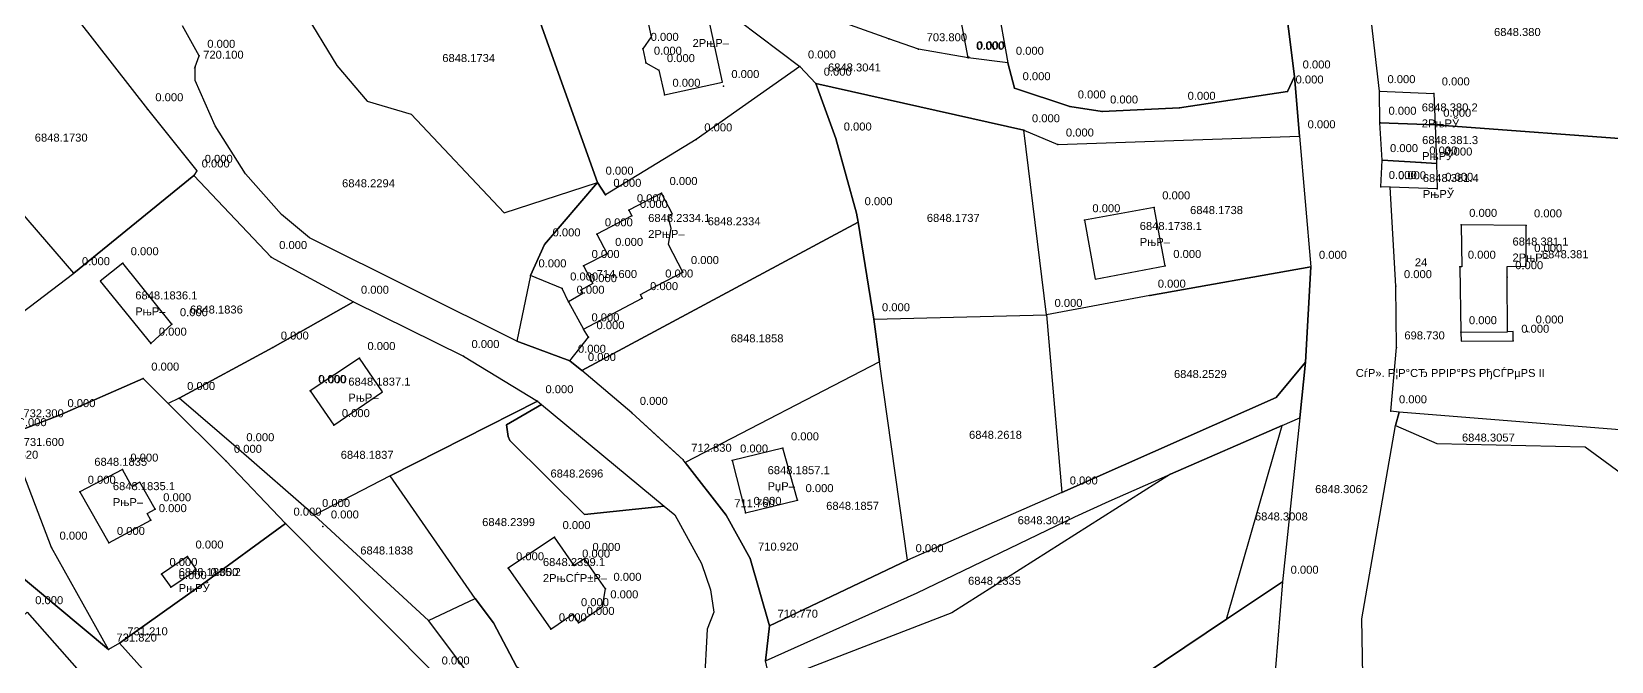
# Model space of a CAD drawing. Header units: metres. Extents: x 8504925 to 8509157, y 4588840 to 4591954.
# Drawn here: x 8505916.5 to 8506113.9, y 4590713.5 to 4590792.2 of the extents above; entities that cross this region are included whole.
import ezdxf

# ---------------------------------------------------------------- set-up
doc = ezdxf.new("R2010")
doc.units = ezdxf.units.M
for name, color, linetype in [('cad13', 30, 'Continuous'), ('cad140', 7, 'Continuous'), ('cad141', 7, 'Continuous'), ('cad144', 7, 'Continuous'), ('cad146', 7, 'Continuous'), ('cad22', 7, 'Continuous'), ('cad_cont_1', 30, 'Continuous'), ('cad_cont_2', 7, 'Continuous'), ('points', 1, 'Continuous'), ('texts', 7, 'Continuous')]:
    doc.layers.add(name, color=color, linetype=linetype)
doc.styles.get("Standard").update_dxf_attribs({"font": 'arial.ttf'})

msp = doc.modelspace()

# ---------------------------------------------------------------- linework, layer by layer
at = {"layer": 'cad13'}
for points in [[(8505995.57, 4590784.32), (8506002.81, 4590785.89), (8506000.77, 4590795.31), (8505993.45, 4590793.68), (8505993.92, 4590791.57), (8505992.85, 4590790.06), (8505993.25, 4590788.33), (8505994.88, 4590787.4), (8505995.57, 4590784.32)], [(8506084.91, 4590784.77), (8506091.69, 4590784.49), (8506091.88, 4590780.57)], [(8506091.88, 4590780.57), (8506092.02, 4590775.72)], [(8506092.02, 4590775.72), (8506090.14, 4590775.85), (8506085.23, 4590776.15)], [(8506092.02, 4590775.72), (8506092.13, 4590772.56), (8506086.24, 4590772.75)], [(8505985.45, 4590754.99), (8505992.78, 4590758.89), (8505992.56, 4590759.35), (8505994.67, 4590760.47), (8505997.88, 4590762.15), (8505996.06, 4590765.59), (8505996.4, 4590767.63), (8505996.04, 4590769.1), (8505996.57, 4590769.38), (8505995.21, 4590772.03), (8505991.13, 4590769.88), (8505991.5, 4590769.17), (8505987.12, 4590766.87), (8505988.41, 4590764.42), (8505985.47, 4590762.91), (8505986.62, 4590760.7), (8505985.14, 4590759.89), (8505985.38, 4590759.45), (8505983.59, 4590758.44), (8505985.45, 4590754.99)], [(8506049.4, 4590761.27), (8506058.15, 4590762.91), (8506056.77, 4590770.24), (8506048.04, 4590768.63), (8506049.4, 4590761.27)], [(8506095.09, 4590754.63), (8506095.1, 4590753.49), (8506101.63, 4590753.56), (8506101.61, 4590754.7), (8506100.91, 4590754.69), (8506100.87, 4590761.51), (8506100.85, 4590762.86), (8506103.25, 4590762.88), (8506103.25, 4590763.65), (8506103.22, 4590767.99), (8506095.12, 4590768.05), (8506095.2, 4590762.82), (8506094.95, 4590762.82), (8506095.09, 4590754.63)], [(8505931.39, 4590753.2), (8505934.03, 4590755.63), (8505927.88, 4590763.25), (8505925.08, 4590761), (8505931.39, 4590753.2)], [(8505954.26, 4590743.01), (8505960.34, 4590747.17), (8505957.46, 4590751.4), (8505951.3, 4590747.28), (8505954.26, 4590743.01)], [(8506005.7, 4590732.04), (8506012.2, 4590733.63), (8506010.38, 4590740.11), (8506004.02, 4590738.59), (8506005.7, 4590732.04)], [(8505926.16, 4590728.28), (8505931.39, 4590731.13), (8505930.95, 4590731.95), (8505931.94, 4590732.49), (8505930.02, 4590735.88), (8505929.01, 4590735.35), (8505927.84, 4590737.45), (8505922.51, 4590734.68), (8505926.16, 4590728.28)], [(8505984.28, 4590725.45), (8505981.84, 4590729.01), (8505976.03, 4590725.11), (8505981.37, 4590717.48), (8505984.14, 4590719.37), (8505984.84, 4590718.28), (8505987.81, 4590720.35), (8505988.2, 4590722.54), (8505985.57, 4590726.28), (8505984.28, 4590725.45)], [(8505933.88, 4590722.75), (8505937.1, 4590724.9), (8505935.98, 4590726.58), (8505932.72, 4590724.39), (8505933.88, 4590722.75)]]:
    msp.add_lwpolyline(points, dxfattribs=at)
at = {"layer": 'cad140'}
for points in [[(8505989.05, 4590821.62), (8505995.29, 4590809.43), (8506002.33, 4590795.54), (8506012.5, 4590787.86)], [(8506084.91, 4590784.77), (8506083.93, 4590793.39), (8506083.24, 4590796.81), (8506080.82, 4590807.4)], [(8506012.5, 4590787.86), (8506005.309, 4590782.798), (8505999.55, 4590778.74), (8505988.19, 4590771.81)], [(8505978.83, 4590761.74), (8505980.59, 4590765.61), (8505987.22, 4590773.33)], [(8505987.22, 4590773.33), (8505988.19, 4590771.81)], [(8506087.37, 4590744.65), (8506086.35, 4590744.74), (8506087.02, 4590752.73), (8506086.97, 4590760.39), (8506086.24, 4590772.75)], [(8505983.59, 4590758.44), (8505982.79, 4590760.1), (8505978.83, 4590761.74)], [(8505983.76, 4590751.06), (8505986.08, 4590754.01), (8505985.45, 4590754.99)], [(8505985.24, 4590749.85), (8505983.76, 4590751.06)], [(8505991.49, 4590744.54), (8505985.24, 4590749.85)], [(8505997.92, 4590738.68), (8505991.49, 4590744.54)], [(8506117.54, 4590742.22), (8506087.37, 4590744.65)], [(8505998.175, 4590738.327), (8505997.92, 4590738.68)], [(8506008.7, 4590717.93), (8506006.26, 4590726.32), (8506003.29, 4590731.74), (8505998.175, 4590738.327)], [(8506045.21, 4590734.59), (8506025.95, 4590726.12)], [(8506025.95, 4590726.12), (8506008.7, 4590717.93)], [(8506072.81, 4590723.43), (8506065.806, 4590718.74)], [(8506072.81, 4590723.43), (8506071.35, 4590705.49), (8506071.64, 4590703.38)], [(8506065.806, 4590718.74), (8506047.64, 4590706.55)]]:
    msp.add_lwpolyline(points, dxfattribs=at)
at = {"layer": 'cad141'}
msp.add_lwpolyline([(8506091.88, 4590780.57), (8506118.81, 4590778.54)], dxfattribs=at)
at = {"layer": 'cad144'}
for points in [[(8506069.26, 4590812.74), (8506072.79, 4590798.57), (8506074.31, 4590786.61)], [(8506033.51, 4590788.94), (8506027.33, 4590790.01), (8506023.61, 4590791.3), (8506013.44, 4590794.95), (8506009.89, 4590796.55), (8506006.56, 4590800.97), (8506003.99, 4590804.36), (8506002.04, 4590807.73), (8505999.92, 4590811.52)], [(8505975.151, 4590807.08), (8505987.22, 4590773.33)], [(8506033.51, 4590788.94), (8506031.1, 4590801.74), (8506033.28, 4590802.6)], [(8506035.73, 4590803.71), (8506038.48, 4590788.32)], [(8505917.766, 4590798.489), (8505922.43, 4590793.5), (8505930.96, 4590782.51), (8505937.13, 4590774.81), (8505936.75, 4590774.23)], [(8505937.45, 4590789.19), (8505935.352, 4590792.92)], [(8505936.94, 4590787.83), (8505937.45, 4590789.19)], [(8506038.48, 4590788.32), (8506033.51, 4590788.94)], [(8506039.32, 4590785.14), (8506038.48, 4590788.32)], [(8505936.86, 4590787.64), (8505936.94, 4590787.83)], [(8506012.5, 4590787.86), (8506014.47, 4590785.71)], [(8506074.31, 4590786.61), (8506073.43, 4590784.73)], [(8506014.47, 4590785.71), (8506016.97, 4590778.85), (8506019.58, 4590769.51)], [(8506073.43, 4590784.73), (8506059.94, 4590782.69), (8506050.25, 4590782.23), (8506046.21, 4590782.86), (8506039.32, 4590785.14)], [(8505921.79, 4590762.01), (8505904.6, 4590781.9)], [(8506043.31, 4590756.79), (8506040.49, 4590779.88)], [(8506040.49, 4590779.88), (8506044.73, 4590778.1), (8506074.93, 4590779.13)], [(8506074.93, 4590779.13), (8506076.35, 4590762.81)], [(8505936.75, 4590774.23), (8505921.79, 4590762.01)], [(8505936.75, 4590774.23), (8505946.43, 4590764.03), (8505956.7, 4590758.41)], [(8506019.762, 4590768.387), (8506019.58, 4590769.51)], [(8506021.75, 4590756.25), (8506019.762, 4590768.387)], [(8506056.21, 4590759.2), (8506076.35, 4590762.81)], [(8506056.21, 4590759.2), (8506043.31, 4590756.79)], [(8505934.93, 4590746.4), (8505946.63, 4590752.71), (8505956.7, 4590758.41)], [(8505956.7, 4590758.41), (8505970.46, 4590751.65), (8505979.7, 4590746)], [(8506021.75, 4590756.25), (8506043.31, 4590756.79)], [(8506043.31, 4590756.79), (8506045.21, 4590734.59)], [(8505914.48, 4590742.114), (8505919.98, 4590744.26), (8505930.45, 4590748.83), (8505933.575, 4590745.714)], [(8505933.575, 4590745.714), (8505940.78, 4590738.55), (8505948.22, 4590730.69)], [(8505951.79, 4590731.77), (8505942.33, 4590740), (8505934.93, 4590746.4)], [(8505979.7, 4590746), (8505961.3, 4590736.66)], [(8505926.1, 4590714.95), (8505918.99, 4590727.69), (8505914.51, 4590739.4)], [(8505961.3, 4590736.66), (8505951.79, 4590731.77)], [(8505927.46, 4590715.73), (8505937.84, 4590723.14), (8505948.22, 4590730.69)], [(8505948.22, 4590730.69), (8505966.73, 4590712.08)], [(8505915.95, 4590719.62), (8505928.37, 4590705.55)], [(8505927.46, 4590715.73), (8505926.1, 4590714.95)]]:
    msp.add_lwpolyline(points, dxfattribs=at)
at = {"layer": 'cad146'}
for points in [[(8505947.89, 4590797.4), (8505950.42, 4590794.9), (8505954.64, 4590787.98), (8505958.41, 4590783.51), (8505963.91, 4590781.9), (8505975.54, 4590769.56), (8505987.22, 4590773.33)], [(8505977.13, 4590753.5), (8505951.23, 4590766.43), (8505947.71, 4590769.35), (8505943.21, 4590774.42), (8505939.42, 4590780.42), (8505936.94, 4590786.1), (8505936.94, 4590787.83)], [(8506074.93, 4590779.13), (8506074.31, 4590786.61)], [(8506014.47, 4590785.71), (8506040.49, 4590779.88)], [(8506084.96, 4590780.79), (8506084.91, 4590784.77)], [(8506084.96, 4590780.79), (8506091.88, 4590780.57)], [(8506085.23, 4590776.15), (8506084.96, 4590780.79)], [(8506086.24, 4590772.75), (8506085.07, 4590772.79), (8506085.23, 4590776.15)], [(8506019.762, 4590768.387), (8505985.24, 4590749.85)], [(8506075.68, 4590750.9), (8506076.35, 4590762.81)], [(8505908.659, 4590752.033), (8505921.79, 4590762.01)], [(8505978.83, 4590761.74), (8505977.13, 4590753.5)], [(8506021.75, 4590756.25), (8506022.43, 4590750.92)], [(8505983.76, 4590751.06), (8505977.13, 4590753.5)], [(8506022.43, 4590750.92), (8505998.175, 4590738.327)], [(8506025.95, 4590726.12), (8506022.43, 4590750.92)], [(8506075.68, 4590750.9), (8506072, 4590746.46), (8506045.21, 4590734.59)], [(8506074.95, 4590743.938), (8506075.68, 4590750.9)], [(8505934.93, 4590746.4), (8505933.575, 4590745.714)], [(8505995.53, 4590732.88), (8505985.6, 4590731.82), (8505976.25, 4590741.08), (8505976.03, 4590741.6), (8505975.82, 4590743.03), (8505980.19, 4590745.58)], [(8505979.7, 4590746), (8505980.19, 4590745.58)], [(8505980.19, 4590745.58), (8505995.53, 4590732.88)], [(8505997.92, 4590738.68), (8505996.11, 4590740.31), (8505991.49, 4590744.54)], [(8506058.78, 4590736.86), (8506072.75, 4590742.97)], [(8506065.806, 4590718.74), (8506072.75, 4590742.97)], [(8506072.75, 4590742.97), (8506074.95, 4590743.938)], [(8506074.95, 4590743.938), (8506072.81, 4590723.43)], [(8506083.05, 4590699.17), (8506083.05, 4590699.76), (8506082.72, 4590718.8), (8506086.9, 4590742.95)], [(8506086.9, 4590742.95), (8506087.37, 4590744.65)], [(8506086.9, 4590742.95), (8506092.07, 4590740.71), (8506110.63, 4590740.29), (8506117.018, 4590735.604)], [(8506008.21, 4590713.55), (8506027.16, 4590722.04), (8506046.83, 4590731.55), (8506051.13, 4590733.5), (8506058.78, 4590736.86)], [(8506058.78, 4590736.86), (8506031.49, 4590719.53), (8506011.3, 4590711.73), (8506009.19, 4590709.24)], [(8505971.94, 4590721.32), (8505961.3, 4590736.66)], [(8505926.1, 4590714.95), (8505903.27, 4590734)], [(8505995.53, 4590732.88), (8505996.85, 4590731.79), (8506000.19, 4590725.71), (8506001.32, 4590722.41), (8506001.75, 4590719.64), (8506000.9, 4590717.49), (8506000.537, 4590710.392)], [(8505966.1, 4590718.57), (8505951.79, 4590731.77)], [(8505966.1, 4590718.57), (8505971.94, 4590721.32)], [(8505971.94, 4590721.32), (8505974.22, 4590718.28), (8505977.09, 4590712.81), (8505987.346, 4590705.676)], [(8505978.5, 4590702.02), (8505966.1, 4590718.57)], [(8506008.21, 4590713.55), (8506008.7, 4590717.93)], [(8505933.26, 4590709.27), (8505927.46, 4590715.73)], [(8506009.19, 4590709.24), (8506008.21, 4590713.55)]]:
    msp.add_lwpolyline(points, dxfattribs=at)
at = {"layer": 'cad22'}
msp.add_lwpolyline([(8506095.09, 4590754.63), (8506100.91, 4590754.69)], dxfattribs=at)
at = {"layer": 'cad_cont_1'}
for points in [[(8505995.57, 4590784.32), (8506002.81, 4590785.89), (8506000.77, 4590795.31), (8505993.45, 4590793.68), (8505993.92, 4590791.57), (8505992.85, 4590790.06), (8505993.25, 4590788.33), (8505994.88, 4590787.4), (8505995.57, 4590784.32)], [(8506084.96, 4590780.79), (8506084.91, 4590784.77), (8506084.91, 4590784.77), (8506091.69, 4590784.49), (8506091.88, 4590780.57), (8506091.88, 4590780.57), (8506084.96, 4590780.79)], [(8506084.96, 4590780.79), (8506091.88, 4590780.57), (8506091.88, 4590780.57), (8506092.02, 4590775.72), (8506092.02, 4590775.72), (8506090.14, 4590775.85), (8506085.23, 4590776.15), (8506085.23, 4590776.15), (8506084.96, 4590780.79)], [(8506086.24, 4590772.75), (8506085.07, 4590772.79), (8506085.23, 4590776.15), (8506085.23, 4590776.15), (8506090.14, 4590775.85), (8506092.02, 4590775.72), (8506092.02, 4590775.72), (8506092.13, 4590772.56), (8506086.24, 4590772.75)], [(8505985.45, 4590754.99), (8505992.78, 4590758.89), (8505992.56, 4590759.35), (8505994.67, 4590760.47), (8505997.88, 4590762.15), (8505996.06, 4590765.59), (8505996.4, 4590767.63), (8505996.04, 4590769.1), (8505996.57, 4590769.38), (8505995.21, 4590772.03), (8505991.13, 4590769.88), (8505991.5, 4590769.17), (8505987.12, 4590766.87), (8505988.41, 4590764.42), (8505985.47, 4590762.91), (8505986.62, 4590760.7), (8505985.14, 4590759.89), (8505985.38, 4590759.45), (8505983.59, 4590758.44), (8505985.45, 4590754.99)], [(8506049.4, 4590761.27), (8506058.15, 4590762.91), (8506056.77, 4590770.24), (8506048.04, 4590768.63), (8506049.4, 4590761.27)], [(8506095.09, 4590754.63), (8506095.1, 4590753.49), (8506101.63, 4590753.56), (8506101.61, 4590754.7), (8506100.91, 4590754.69), (8506100.87, 4590761.51), (8506100.85, 4590762.86), (8506103.25, 4590762.88), (8506103.25, 4590763.65), (8506103.22, 4590767.99), (8506095.12, 4590768.05), (8506095.2, 4590762.82), (8506094.95, 4590762.82), (8506095.09, 4590754.63)], [(8505931.39, 4590753.2), (8505934.03, 4590755.63), (8505927.88, 4590763.25), (8505925.08, 4590761), (8505931.39, 4590753.2)], [(8505954.26, 4590743.01), (8505960.34, 4590747.17), (8505957.46, 4590751.4), (8505951.3, 4590747.28), (8505954.26, 4590743.01)], [(8506005.7, 4590732.04), (8506012.2, 4590733.63), (8506010.38, 4590740.11), (8506004.02, 4590738.59), (8506005.7, 4590732.04)], [(8505926.16, 4590728.28), (8505931.39, 4590731.13), (8505930.95, 4590731.95), (8505931.94, 4590732.49), (8505930.02, 4590735.88), (8505929.01, 4590735.35), (8505927.84, 4590737.45), (8505922.51, 4590734.68), (8505926.16, 4590728.28)], [(8505984.28, 4590725.45), (8505981.84, 4590729.01), (8505976.03, 4590725.11), (8505981.37, 4590717.48), (8505984.14, 4590719.37), (8505984.84, 4590718.28), (8505987.81, 4590720.35), (8505988.2, 4590722.54), (8505985.57, 4590726.28), (8505984.28, 4590725.45)], [(8505933.88, 4590722.75), (8505937.1, 4590724.9), (8505935.98, 4590726.58), (8505932.72, 4590724.39), (8505933.88, 4590722.75)]]:
    msp.add_lwpolyline(points, dxfattribs=at)
at = {"layer": 'cad_cont_2'}
for points in [[(8505971.44, 4590817.5), (8505989.05, 4590821.62), (8505989.05, 4590821.62), (8505995.29, 4590809.43), (8506002.33, 4590795.54), (8506012.5, 4590787.86), (8506012.5, 4590787.86), (8506005.309, 4590782.798), (8505999.55, 4590778.74), (8505988.19, 4590771.81), (8505988.19, 4590771.81), (8505987.22, 4590773.33), (8505987.22, 4590773.33), (8505975.151, 4590807.08), (8505975.151, 4590807.08), (8505971.44, 4590817.5)], [(8506080.82, 4590807.4), (8506081.23, 4590811.04), (8506083.63, 4590812.84), (8506083.63, 4590812.84), (8506111.27, 4590818.99), (8506111.27, 4590818.99), (8506116.59, 4590793.31), (8506119.44, 4590780.08), (8506119.44, 4590780.08), (8506119.66, 4590778.49), (8506119.66, 4590778.49), (8506118.81, 4590778.54), (8506118.81, 4590778.54), (8506091.88, 4590780.57), (8506091.88, 4590780.57), (8506084.96, 4590780.79), (8506084.96, 4590780.79), (8506084.91, 4590784.77), (8506084.91, 4590784.77), (8506083.93, 4590793.39), (8506083.24, 4590796.81), (8506080.82, 4590807.4)], [(8506038.29, 4590804.45), (8506035.73, 4590803.71), (8506035.73, 4590803.71), (8506038.48, 4590788.32), (8506038.48, 4590788.32), (8506039.32, 4590785.14), (8506039.32, 4590785.14), (8506046.21, 4590782.86), (8506050.25, 4590782.23), (8506059.94, 4590782.69), (8506073.43, 4590784.73), (8506073.43, 4590784.73), (8506074.31, 4590786.61), (8506074.31, 4590786.61), (8506072.79, 4590798.57), (8506069.26, 4590812.74), (8506069.26, 4590812.74), (8506050.7, 4590807.8), (8506041.74, 4590805.43), (8506041.74, 4590805.43), (8506038.29, 4590804.45)], [(8505947.89, 4590797.4), (8505950.42, 4590794.9), (8505954.64, 4590787.98), (8505958.41, 4590783.51), (8505963.91, 4590781.9), (8505975.54, 4590769.56), (8505987.22, 4590773.33), (8505987.22, 4590773.33), (8505975.151, 4590807.08), (8505975.151, 4590807.08), (8505950.62, 4590798.48), (8505948.59, 4590797.76), (8505948.59, 4590797.76), (8505947.89, 4590797.4)], [(8505904.6, 4590781.9), (8505898.51, 4590790.15), (8505898.51, 4590790.15), (8505913.37, 4590803.2), (8505913.37, 4590803.2), (8505917.766, 4590798.489), (8505917.766, 4590798.489), (8505922.43, 4590793.5), (8505930.96, 4590782.51), (8505937.13, 4590774.81), (8505936.75, 4590774.23), (8505936.75, 4590774.23), (8505921.79, 4590762.01), (8505921.79, 4590762.01), (8505904.6, 4590781.9)], [(8506035.73, 4590803.71), (8506038.48, 4590788.32), (8506038.48, 4590788.32), (8506033.51, 4590788.94), (8506033.51, 4590788.94), (8506027.33, 4590790.01), (8506023.61, 4590791.3), (8506013.44, 4590794.95)], [(8506072.79, 4590798.57), (8506074.31, 4590786.61), (8506074.31, 4590786.61), (8506074.93, 4590779.13), (8506074.93, 4590779.13), (8506076.35, 4590762.81), (8506076.35, 4590762.81), (8506075.68, 4590750.9), (8506075.68, 4590750.9), (8506074.95, 4590743.938), (8506074.95, 4590743.938), (8506072.81, 4590723.43), (8506072.81, 4590723.43), (8506071.35, 4590705.49)], [(8505950.42, 4590794.9), (8505954.64, 4590787.98), (8505958.41, 4590783.51), (8505963.91, 4590781.9), (8505975.54, 4590769.56), (8505987.22, 4590773.33), (8505987.22, 4590773.33), (8505980.59, 4590765.61), (8505978.83, 4590761.74), (8505978.83, 4590761.74), (8505977.13, 4590753.5), (8505977.13, 4590753.5), (8505951.23, 4590766.43), (8505947.71, 4590769.35), (8505943.21, 4590774.42), (8505939.42, 4590780.42), (8505936.94, 4590786.1), (8505936.94, 4590787.83), (8505936.94, 4590787.83), (8505937.45, 4590789.19)], [(8506002.33, 4590795.54), (8506012.5, 4590787.86), (8506012.5, 4590787.86), (8506014.47, 4590785.71), (8506014.47, 4590785.71), (8506040.49, 4590779.88), (8506040.49, 4590779.88), (8506044.73, 4590778.1), (8506074.93, 4590779.13), (8506074.93, 4590779.13), (8506074.31, 4590786.61), (8506074.31, 4590786.61), (8506073.43, 4590784.73), (8506073.43, 4590784.73), (8506059.94, 4590782.69), (8506050.25, 4590782.23), (8506046.21, 4590782.86), (8506039.32, 4590785.14), (8506039.32, 4590785.14), (8506038.48, 4590788.32), (8506038.48, 4590788.32), (8506033.51, 4590788.94), (8506033.51, 4590788.94), (8506027.33, 4590790.01), (8506023.61, 4590791.3), (8506013.44, 4590794.95)], [(8505922.43, 4590793.5), (8505930.96, 4590782.51), (8505937.13, 4590774.81), (8505936.75, 4590774.23), (8505936.75, 4590774.23), (8505946.43, 4590764.03), (8505956.7, 4590758.41), (8505956.7, 4590758.41), (8505970.46, 4590751.65), (8505979.7, 4590746), (8505979.7, 4590746), (8505980.19, 4590745.58), (8505980.19, 4590745.58), (8505995.53, 4590732.88), (8505995.53, 4590732.88), (8505996.85, 4590731.79), (8506000.19, 4590725.71), (8506001.32, 4590722.41), (8506001.75, 4590719.64), (8506000.9, 4590717.49), (8506000.537, 4590710.392)], [(8505937.45, 4590789.19), (8505935.352, 4590792.92)], [(8506009.19, 4590709.24), (8506008.21, 4590713.55), (8506008.21, 4590713.55), (8506008.7, 4590717.93), (8506008.7, 4590717.93), (8506006.26, 4590726.32), (8506003.29, 4590731.74), (8505998.175, 4590738.327), (8505998.175, 4590738.327), (8505997.92, 4590738.68), (8505997.92, 4590738.68), (8505996.11, 4590740.31), (8505991.49, 4590744.54), (8505991.49, 4590744.54), (8505985.24, 4590749.85), (8505985.24, 4590749.85), (8505983.76, 4590751.06), (8505983.76, 4590751.06), (8505977.13, 4590753.5), (8505977.13, 4590753.5), (8505951.23, 4590766.43), (8505947.71, 4590769.35), (8505943.21, 4590774.42), (8505939.42, 4590780.42), (8505936.94, 4590786.1), (8505936.94, 4590787.83), (8505936.94, 4590787.83), (8505937.45, 4590789.19), (8505937.45, 4590789.19), (8505935.352, 4590792.92)], [(8506083.05, 4590699.76), (8506082.72, 4590718.8), (8506086.9, 4590742.95), (8506086.9, 4590742.95), (8506087.37, 4590744.65), (8506087.37, 4590744.65), (8506086.35, 4590744.74), (8506087.02, 4590752.73), (8506086.97, 4590760.39), (8506086.24, 4590772.75), (8506086.24, 4590772.75), (8506085.07, 4590772.79), (8506085.23, 4590776.15), (8506085.23, 4590776.15), (8506084.96, 4590780.79), (8506084.96, 4590780.79), (8506084.91, 4590784.77), (8506084.91, 4590784.77), (8506083.93, 4590793.39)], [(8505978.83, 4590761.74), (8505977.13, 4590753.5), (8505977.13, 4590753.5), (8505983.76, 4590751.06), (8505983.76, 4590751.06), (8505985.24, 4590749.85), (8505985.24, 4590749.85), (8506019.762, 4590768.387), (8506019.762, 4590768.387), (8506019.58, 4590769.51), (8506019.58, 4590769.51), (8506016.97, 4590778.85), (8506014.47, 4590785.71), (8506014.47, 4590785.71), (8506012.5, 4590787.86), (8506012.5, 4590787.86), (8506005.309, 4590782.798), (8505999.55, 4590778.74), (8505988.19, 4590771.81), (8505988.19, 4590771.81), (8505987.22, 4590773.33), (8505987.22, 4590773.33), (8505980.59, 4590765.61), (8505978.83, 4590761.74)], [(8506014.47, 4590785.71), (8506016.97, 4590778.85), (8506019.58, 4590769.51), (8506019.58, 4590769.51), (8506019.762, 4590768.387), (8506019.762, 4590768.387), (8506021.75, 4590756.25), (8506021.75, 4590756.25), (8506043.31, 4590756.79), (8506043.31, 4590756.79), (8506040.49, 4590779.88), (8506040.49, 4590779.88), (8506014.47, 4590785.71)], [(8505904.6, 4590781.9), (8505902.75, 4590777.42), (8505895.75, 4590771.91), (8505895.75, 4590771.91), (8505898.372, 4590767.873), (8505898.372, 4590767.873), (8505904.91, 4590757.87), (8505904.91, 4590757.87), (8505908.659, 4590752.033), (8505908.659, 4590752.033), (8505921.79, 4590762.01), (8505921.79, 4590762.01), (8505904.6, 4590781.9)], [(8506084.96, 4590780.79), (8506091.88, 4590780.57), (8506091.88, 4590780.57), (8506118.81, 4590778.54), (8506118.81, 4590778.54), (8506118.2, 4590758.5), (8506118.2, 4590758.5), (8506117.54, 4590742.22), (8506117.54, 4590742.22), (8506087.37, 4590744.65), (8506087.37, 4590744.65), (8506086.35, 4590744.74), (8506087.02, 4590752.73), (8506086.97, 4590760.39), (8506086.24, 4590772.75), (8506086.24, 4590772.75), (8506085.07, 4590772.79), (8506085.23, 4590776.15), (8506085.23, 4590776.15), (8506084.96, 4590780.79)], [(8506043.31, 4590756.79), (8506040.49, 4590779.88), (8506040.49, 4590779.88), (8506044.73, 4590778.1), (8506074.93, 4590779.13), (8506074.93, 4590779.13), (8506076.35, 4590762.81), (8506076.35, 4590762.81), (8506056.21, 4590759.2), (8506056.21, 4590759.2), (8506043.31, 4590756.79)], [(8505908.659, 4590752.033), (8505921.79, 4590762.01), (8505921.79, 4590762.01), (8505936.75, 4590774.23), (8505936.75, 4590774.23), (8505946.43, 4590764.03), (8505956.7, 4590758.41), (8505956.7, 4590758.41), (8505946.63, 4590752.71), (8505934.93, 4590746.4), (8505934.93, 4590746.4), (8505933.575, 4590745.714), (8505933.575, 4590745.714), (8505930.45, 4590748.83), (8505919.98, 4590744.26), (8505914.48, 4590742.114), (8505914.48, 4590742.114), (8505914.47, 4590742.99), (8505908.659, 4590752.033)], [(8505991.49, 4590744.54), (8505985.24, 4590749.85), (8505985.24, 4590749.85), (8506019.762, 4590768.387), (8506019.762, 4590768.387), (8506021.75, 4590756.25), (8506021.75, 4590756.25), (8506022.43, 4590750.92), (8506022.43, 4590750.92), (8505998.175, 4590738.327), (8505998.175, 4590738.327), (8505997.92, 4590738.68), (8505997.92, 4590738.68), (8505996.11, 4590740.31), (8505991.49, 4590744.54)], [(8506056.21, 4590759.2), (8506043.31, 4590756.79), (8506043.31, 4590756.79), (8506045.21, 4590734.59), (8506045.21, 4590734.59), (8506072, 4590746.46), (8506075.68, 4590750.9), (8506075.68, 4590750.9), (8506076.35, 4590762.81), (8506076.35, 4590762.81), (8506056.21, 4590759.2)], [(8505951.79, 4590731.77), (8505942.33, 4590740), (8505934.93, 4590746.4), (8505934.93, 4590746.4), (8505946.63, 4590752.71), (8505956.7, 4590758.41), (8505956.7, 4590758.41), (8505970.46, 4590751.65), (8505979.7, 4590746), (8505979.7, 4590746), (8505961.3, 4590736.66), (8505961.3, 4590736.66), (8505951.79, 4590731.77)], [(8506021.75, 4590756.25), (8506043.31, 4590756.79), (8506043.31, 4590756.79), (8506045.21, 4590734.59), (8506045.21, 4590734.59), (8506025.95, 4590726.12), (8506025.95, 4590726.12), (8506022.43, 4590750.92), (8506022.43, 4590750.92), (8506021.75, 4590756.25)], [(8506022.43, 4590750.92), (8505998.175, 4590738.327), (8505998.175, 4590738.327), (8506003.29, 4590731.74), (8506006.26, 4590726.32), (8506008.7, 4590717.93), (8506008.7, 4590717.93), (8506025.95, 4590726.12), (8506025.95, 4590726.12), (8506022.43, 4590750.92)], [(8506008.21, 4590713.55), (8506027.16, 4590722.04), (8506046.83, 4590731.55), (8506051.13, 4590733.5), (8506058.78, 4590736.86), (8506058.78, 4590736.86), (8506072.75, 4590742.97), (8506072.75, 4590742.97), (8506074.95, 4590743.938), (8506074.95, 4590743.938), (8506075.68, 4590750.9), (8506075.68, 4590750.9), (8506072, 4590746.46), (8506045.21, 4590734.59), (8506045.21, 4590734.59), (8506025.95, 4590726.12), (8506025.95, 4590726.12), (8506008.7, 4590717.93), (8506008.7, 4590717.93), (8506008.21, 4590713.55)], [(8505914.48, 4590742.114), (8505919.98, 4590744.26), (8505930.45, 4590748.83), (8505933.575, 4590745.714), (8505933.575, 4590745.714), (8505940.78, 4590738.55), (8505948.22, 4590730.69), (8505948.22, 4590730.69), (8505937.84, 4590723.14), (8505927.46, 4590715.73), (8505927.46, 4590715.73), (8505926.1, 4590714.95), (8505926.1, 4590714.95), (8505918.99, 4590727.69), (8505914.51, 4590739.4), (8505914.51, 4590739.4), (8505914.48, 4590742.114)], [(8505978.5, 4590702.02), (8505966.1, 4590718.57), (8505966.1, 4590718.57), (8505951.79, 4590731.77), (8505951.79, 4590731.77), (8505942.33, 4590740), (8505934.93, 4590746.4), (8505934.93, 4590746.4), (8505933.575, 4590745.714)], [(8505933.575, 4590745.714), (8505940.78, 4590738.55), (8505948.22, 4590730.69), (8505948.22, 4590730.69), (8505966.73, 4590712.08)], [(8505971.94, 4590721.32), (8505961.3, 4590736.66), (8505961.3, 4590736.66), (8505979.7, 4590746), (8505979.7, 4590746), (8505980.19, 4590745.58), (8505980.19, 4590745.58), (8505975.82, 4590743.03), (8505976.03, 4590741.6), (8505976.25, 4590741.08), (8505985.6, 4590731.82), (8505995.53, 4590732.88), (8505995.53, 4590732.88), (8505996.85, 4590731.79), (8506000.19, 4590725.71), (8506001.32, 4590722.41), (8506001.75, 4590719.64), (8506000.9, 4590717.49), (8506000.537, 4590710.392)], [(8505995.53, 4590732.88), (8505985.6, 4590731.82), (8505976.25, 4590741.08), (8505976.03, 4590741.6), (8505975.82, 4590743.03), (8505980.19, 4590745.58), (8505980.19, 4590745.58), (8505995.53, 4590732.88)], [(8506058.78, 4590736.86), (8506031.49, 4590719.53), (8506011.3, 4590711.73), (8506009.19, 4590709.24), (8506009.19, 4590709.24), (8506012.99, 4590692.6), (8506015.36, 4590687.62), (8506022.01, 4590680.42), (8506029.72, 4590675.69), (8506029.72, 4590675.69), (8506037.64, 4590683.83), (8506042.806, 4590687.612), (8506042.806, 4590687.612), (8506038.01, 4590700.51), (8506038.01, 4590700.51), (8506047.64, 4590706.55), (8506047.64, 4590706.55), (8506065.806, 4590718.74), (8506065.806, 4590718.74), (8506072.75, 4590742.97), (8506072.75, 4590742.97), (8506058.78, 4590736.86)], [(8506072.81, 4590723.43), (8506065.806, 4590718.74), (8506065.806, 4590718.74), (8506072.75, 4590742.97), (8506072.75, 4590742.97), (8506074.95, 4590743.938), (8506074.95, 4590743.938), (8506072.81, 4590723.43)], [(8506083.05, 4590699.17), (8506083.05, 4590699.76), (8506082.72, 4590718.8), (8506086.9, 4590742.95), (8506086.9, 4590742.95), (8506092.07, 4590740.71), (8506110.63, 4590740.29), (8506117.018, 4590735.604)], [(8506086.9, 4590742.95), (8506092.07, 4590740.71), (8506110.63, 4590740.29), (8506117.018, 4590735.604), (8506117.018, 4590735.604), (8506117.54, 4590742.22), (8506117.54, 4590742.22), (8506087.37, 4590744.65), (8506087.37, 4590744.65), (8506086.9, 4590742.95)], [(8505904.66, 4590734.41), (8505903.27, 4590734), (8505903.27, 4590734), (8505926.1, 4590714.95), (8505926.1, 4590714.95), (8505918.99, 4590727.69), (8505914.51, 4590739.4), (8505914.51, 4590739.4), (8505911.28, 4590737.81), (8505911.28, 4590737.81), (8505907.81, 4590737.36), (8505905.24, 4590734.65), (8505904.66, 4590734.41)], [(8506008.21, 4590713.55), (8506027.16, 4590722.04), (8506046.83, 4590731.55), (8506051.13, 4590733.5), (8506058.78, 4590736.86), (8506058.78, 4590736.86), (8506031.49, 4590719.53), (8506011.3, 4590711.73), (8506009.19, 4590709.24), (8506009.19, 4590709.24), (8506008.21, 4590713.55)], [(8505961.3, 4590736.66), (8505951.79, 4590731.77), (8505951.79, 4590731.77), (8505966.1, 4590718.57), (8505966.1, 4590718.57), (8505971.94, 4590721.32), (8505971.94, 4590721.32), (8505961.3, 4590736.66)], [(8505933.26, 4590709.27), (8505927.46, 4590715.73), (8505927.46, 4590715.73), (8505926.1, 4590714.95), (8505926.1, 4590714.95), (8505903.27, 4590734)], [(8505933.26, 4590709.27), (8505927.46, 4590715.73), (8505927.46, 4590715.73), (8505937.84, 4590723.14), (8505948.22, 4590730.69), (8505948.22, 4590730.69), (8505966.73, 4590712.08), (8505966.73, 4590712.08), (8505951.55, 4590701.25), (8505943.37, 4590696.57), (8505943.37, 4590696.57), (8505933.26, 4590709.27)], [(8506038.01, 4590700.51), (8506047.64, 4590706.55), (8506047.64, 4590706.55), (8506065.806, 4590718.74), (8506065.806, 4590718.74), (8506072.81, 4590723.43), (8506072.81, 4590723.43), (8506071.35, 4590705.49), (8506071.64, 4590703.38), (8506071.64, 4590703.38), (8506070.78, 4590702.8), (8506070.78, 4590702.8), (8506052.12, 4590686.66), (8506049.29, 4590684.21), (8506049.29, 4590684.21), (8506045.35, 4590680.95), (8506045.35, 4590680.95), (8506044.86, 4590682.09), (8506043.04, 4590686.98), (8506043.04, 4590686.98), (8506042.806, 4590687.612), (8506042.806, 4590687.612), (8506038.01, 4590700.51)], [(8505966.1, 4590718.57), (8505971.94, 4590721.32), (8505971.94, 4590721.32), (8505974.22, 4590718.28), (8505977.09, 4590712.81), (8505987.346, 4590705.676), (8505987.346, 4590705.676), (8505978.5, 4590702.02), (8505978.5, 4590702.02), (8505966.1, 4590718.57)], [(8505977.09, 4590712.81), (8505974.22, 4590718.28), (8505971.94, 4590721.32)], [(8505901.55, 4590691.99), (8505891.29, 4590698.05), (8505891.29, 4590698.05), (8505903.72, 4590708.54), (8505915.95, 4590719.62), (8505915.95, 4590719.62), (8505928.37, 4590705.55), (8505928.37, 4590705.55), (8505915.64, 4590694.49), (8505906.65, 4590686.98), (8505906.65, 4590686.98), (8505901.55, 4590691.99)], [(8505915.95, 4590719.62), (8505928.37, 4590705.55), (8505928.37, 4590705.55), (8505944.92, 4590686.44), (8505944.92, 4590686.44), (8505948.83, 4590680.61), (8505957.14, 4590666.71), (8505965.04, 4590655.27), (8505965.04, 4590655.27), (8505973.73, 4590641.8), (8505973.73, 4590641.8), (8505979.22, 4590632.76), (8505984.51, 4590624.09), (8505988.11, 4590618.68), (8505988.11, 4590618.68), (8505996.62, 4590597.17), (8505996.62, 4590597.17), (8506000.1, 4590584.46)]]:
    msp.add_lwpolyline(points, dxfattribs=at)
at = {"layer": 'points'}
for p in [(8506023.61, 4590791.3), (8505937.45, 4590789.19), (8505992.85, 4590790.06), (8505993.25, 4590788.33), (8506027.33, 4590790.01), (8506033.51, 4590788.94), (8506033.6, 4590789.01), (8506038.48, 4590788.32), (8505936.94, 4590787.83), (8505994.88, 4590787.4), (8506012.5, 4590787.86), (8506074.31, 4590786.61), (8505995.57, 4590784.32), (8506002.93, 4590785.41), (8506014.47, 4590785.71), (8506039.32, 4590785.14), (8506073.43, 4590784.73), (8506084.91, 4590784.77), (8506091.69, 4590784.49), (8505930.96, 4590782.51), (8506046.21, 4590782.86), (8506050.25, 4590782.23), (8506059.94, 4590782.69), (8506085.04, 4590780.82), (8506091.88, 4590780.57), (8505999.55, 4590778.74), (8506016.97, 4590778.85), (8506040.49, 4590779.88), (8506074.93, 4590779.13), (8506044.73, 4590778.1), (8505937.13, 4590774.81), (8506085.23, 4590776.15), (8506090.14, 4590775.85), (8506092.02, 4590775.72), (8505936.75, 4590774.23), (8505987.22, 4590773.33), (8506085.07, 4590772.79), (8506086.24, 4590772.75), (8506092.13, 4590772.56), (8505988.19, 4590771.81), (8505995.21, 4590772.03), (8505991.13, 4590769.88), (8505991.5, 4590769.17), (8506019.58, 4590769.51), (8506048.04, 4590768.63), (8506056.77, 4590770.24), (8505987.12, 4590766.87), (8506095.12, 4590768.05), (8506103.22, 4590767.99), (8505980.59, 4590765.61), (8505927.88, 4590763.25), (8505946.43, 4590764.03), (8505985.47, 4590762.91), (8505988.41, 4590764.42), (8506058.15, 4590762.91), (8506076.35, 4590762.81), (8506094.95, 4590762.82), (8506103.25, 4590763.65), (8505921.79, 4590762.01), (8505978.83, 4590761.74), (8505997.88, 4590762.15), (8506100.87, 4590761.51), (8505982.79, 4590760.1), (8505985.14, 4590759.89), (8505986.1, 4590760.41), (8505992.78, 4590758.89), (8505994.67, 4590760.47), (8506056.21, 4590759.2), (8506086.97, 4590760.39), (8505956.65, 4590758.44), (8505983.59, 4590758.44), (8506043.31, 4590756.79), (8505934.03, 4590755.63), (8505985.45, 4590754.99), (8506021.75, 4590756.25), (8506095.09, 4590754.63), (8506103.42, 4590754.72), (8505931.39, 4590753.2), (8505946.63, 4590752.71), (8505986.08, 4590754.01), (8506087.02, 4590752.73), (8506101.63, 4590753.56), (8505957.46, 4590751.4), (8505970.46, 4590751.65), (8505983.76, 4590751.06), (8505930.45, 4590748.83), (8505985.01, 4590750.03), (8505951.3, 4590747.28), (8505951.37, 4590747.24), (8505934.93, 4590746.4), (8505979.7, 4590746), (8506086.35, 4590744.74), (8505919.98, 4590744.26), (8505954.26, 4590743.01), (8505991.49, 4590744.54), (8505942.33, 4590740), (8506010.38, 4590740.11), (8505927.84, 4590737.45), (8505940.78, 4590738.55), (8505997.92, 4590738.68), (8506004.02, 4590738.59), (8505922.51, 4590734.68), (8506012.2, 4590733.63), (8506045.21, 4590734.59), (8505931.39, 4590731.13), (8505931.94, 4590732.49), (8505951.79, 4590731.77), (8506003.29, 4590731.74), (8506005.7, 4590732.04), (8505948.22, 4590730.69), (8505952.89, 4590730.34), (8505981.84, 4590729.01), (8505918.99, 4590727.69), (8505926.16, 4590728.28), (8505935.98, 4590726.58), (8505976.03, 4590725.11), (8505984.28, 4590725.45), (8505985.57, 4590726.28), (8506006.26, 4590726.32), (8506025.95, 4590726.12), (8505932.72, 4590724.39), (8505937.84, 4590723.14), (8506072.81, 4590723.43), (8505933.88, 4590722.75), (8505988.2, 4590722.54), (8505984.14, 4590719.37), (8505987.81, 4590720.35), (8505981.37, 4590717.48), (8505984.84, 4590718.28), (8506008.7, 4590717.93), (8505927.46, 4590715.73), (8505926.1, 4590714.95)]:
    msp.add_point(p, dxfattribs=at)

# ---------------------------------------------------------------- texts
at = {"layer": 'cad_cont_1'}
for s, p in [('6848.380.2', (8506090.193, 4590782.238)), ('6848.381.3', (8506090.241, 4590778.152)), ('6848.381.4', (8506090.326, 4590773.41)), ('6848.2334.1', (8505993.538, 4590768.414)), ('6848.1738.1', (8506054.956, 4590767.414)), ('6848.381.1', (8506101.531, 4590765.468)), ('6848.1836.1', (8505929.45, 4590758.73)), ('6848.1837.1', (8505956.07, 4590747.95)), ('6848.1857.1', (8506008.458, 4590736.877)), ('6848.1835.1', (8505926.652, 4590734.88)), ('6848.1835.2', (8505934.871, 4590724.135)), ('6848.2399.1', (8505980.382, 4590725.387))]:
    msp.add_text(s, height=1, dxfattribs=at).set_placement(p)
at = {"layer": 'cad_cont_2'}
for s, p in [('6848.380', (8506099.226, 4590791.668)), ('6848.1734', (8505967.81, 4590788.41)), ('6848.3041', (8506016.011, 4590787.234)), ('6848.1730', (8505916.895, 4590778.465)), ('6848.2294', (8505955.294, 4590772.753)), ('6848.1738', (8506061.25, 4590769.4)), ('6848.2334', (8506000.97, 4590768)), ('6848.1737', (8506028.356, 4590768.424)), ('6848.381', (8506105.208, 4590763.882)), ('6848.1836', (8505936.29, 4590756.966)), ('6848.1858', (8506003.84, 4590753.36)), ('6848.2529', (8506059.23, 4590748.9)), ('6848.2618', (8506033.63, 4590741.3)), ('6848.3057', (8506095.215, 4590740.953)), ('6848.1835', (8505924.329, 4590737.925)), ('6848.1837', (8505955.123, 4590738.797)), ('6848.2696', (8505981.329, 4590736.46)), ('6848.3062', (8506076.874, 4590734.507)), ('6848.1857', (8506015.78, 4590732.42)), ('6848.2399', (8505972.794, 4590730.387)), ('6848.3042', (8506039.707, 4590730.619)), ('6848.3008', (8506069.35, 4590731.09)), ('6848.1838', (8505957.564, 4590726.835)), ('6848.2335', (8506033.51, 4590723.05))]:
    msp.add_text(s, height=1, dxfattribs=at).set_placement(p)
at = {"layer": 'points'}
for s, p in [('0.000', (8505993.85, 4590791.06)), ('0.000', (8505938.45, 4590790.19)), ('0.000', (8505994.25, 4590789.33)), ('703.800', (8506028.33, 4590791.01)), ('0.000', (8506034.51, 4590789.94)), ('0.000', (8506034.6, 4590790.01)), ('0.000', (8506039.48, 4590789.32)), ('720.100', (8505937.94, 4590788.83)), ('0.000', (8505995.88, 4590788.4)), ('0.000', (8506013.5, 4590788.86)), ('0.000', (8506075.31, 4590787.61)), ('0.000', (8505996.57, 4590785.32)), ('0.000', (8506003.93, 4590786.41)), ('0.000', (8506015.47, 4590786.71)), ('0.000', (8506040.32, 4590786.14)), ('0.000', (8506074.43, 4590785.73)), ('0.000', (8506085.91, 4590785.77)), ('0.000', (8506092.69, 4590785.49)), ('0.000', (8505931.96, 4590783.51)), ('0.000', (8506047.21, 4590783.86)), ('0.000', (8506051.25, 4590783.23)), ('0.000', (8506060.94, 4590783.69)), ('0.000', (8506086.04, 4590781.82)), ('0.000', (8506092.88, 4590781.57)), ('0.000', (8506000.55, 4590779.74)), ('0.000', (8506017.97, 4590779.85)), ('0.000', (8506041.49, 4590780.88)), ('0.000', (8506075.93, 4590780.13)), ('0.000', (8506045.73, 4590779.1)), ('0.000', (8505938.13, 4590775.81)), ('0.000', (8506086.23, 4590777.15)), ('0.000', (8506091.14, 4590776.85)), ('0.000', (8506093.02, 4590776.72)), ('0.000', (8505937.75, 4590775.23)), ('0.000', (8505988.22, 4590774.33)), ('0.000', (8506086.07, 4590773.79)), ('0.000', (8506087.24, 4590773.75)), ('0.000', (8506093.13, 4590773.56)), ('0.000', (8505989.19, 4590772.81)), ('0.000', (8505996.21, 4590773.03)), ('0.000', (8505992.13, 4590770.88)), ('0.000', (8505992.5, 4590770.17)), ('0.000', (8506020.58, 4590770.51)), ('0.000', (8506049.04, 4590769.63)), ('0.000', (8506057.77, 4590771.24)), ('0.000', (8505988.12, 4590767.87)), ('0.000', (8506096.12, 4590769.05)), ('0.000', (8506104.22, 4590768.99)), ('0.000', (8505981.59, 4590766.61)), ('0.000', (8505989.41, 4590765.42)), ('0.000', (8505928.88, 4590764.25)), ('0.000', (8505947.43, 4590765.03)), ('0.000', (8505986.47, 4590763.91)), ('0.000', (8506059.15, 4590763.91)), ('0.000', (8506077.35, 4590763.81)), ('0.000', (8506095.95, 4590763.82)), ('0.000', (8506104.25, 4590764.65)), ('0.000', (8505922.79, 4590763.01)), ('0.000', (8505979.83, 4590762.74)), ('0.000', (8505995.67, 4590761.47)), ('0.000', (8505998.88, 4590763.15)), ('0.000', (8506101.87, 4590762.51)), ('0.000', (8505983.79, 4590761.1)), ('0.000', (8505986.14, 4590760.89)), ('714.600', (8505987.1, 4590761.41)), ('0.000', (8505993.78, 4590759.89)), ('0.000', (8506057.21, 4590760.2)), ('0.000', (8506087.97, 4590761.39)), ('0.000', (8505957.65, 4590759.44)), ('0.000', (8505984.59, 4590759.44)), ('0.000', (8506044.31, 4590757.79)), ('0.000', (8505935.03, 4590756.63)), ('0.000', (8505986.45, 4590755.99)), ('0.000', (8506022.75, 4590757.25)), ('0.000', (8506096.09, 4590755.63)), ('0.000', (8506104.42, 4590755.72)), ('0.000', (8505932.39, 4590754.2)), ('0.000', (8505947.63, 4590753.71)), ('0.000', (8505987.08, 4590755.01)), ('698.730', (8506088.02, 4590753.73)), ('0.000', (8506102.63, 4590754.56)), ('0.000', (8505958.46, 4590752.4)), ('0.000', (8505971.46, 4590752.65)), ('0.000', (8505984.76, 4590752.06)), ('0.000', (8505931.45, 4590749.83)), ('0.000', (8505986.01, 4590751.03)), ('0.000', (8505952.3, 4590748.28)), ('0.000', (8505952.37, 4590748.24)), ('0.000', (8505935.93, 4590747.4)), ('0.000', (8505980.7, 4590747)), ('0.000', (8506087.35, 4590745.74)), ('732.300', (8505915.47, 4590743.99)), ('0.000', (8505920.98, 4590745.26)), ('0.000', (8505955.26, 4590744.01)), ('0.000', (8505992.49, 4590745.54)), ('0.000', (8505914.88, 4590742.88)), ('731.600', (8505915.51, 4590740.4)), ('0.000', (8505943.33, 4590741)), ('0.000', (8506011.38, 4590741.11)), ('732.520', (8505912.28, 4590738.81)), ('0.000', (8505928.84, 4590738.45)), ('0.000', (8505941.78, 4590739.55)), ('712.830', (8505998.92, 4590739.68)), ('0.000', (8506005.02, 4590739.59)), ('0.000', (8505923.51, 4590735.68)), ('0.000', (8506013.2, 4590734.63)), ('0.000', (8506046.21, 4590735.59)), ('0.000', (8505932.39, 4590732.13)), ('0.000', (8505932.94, 4590733.49)), ('0.000', (8505952.79, 4590732.77)), ('711.760', (8506004.29, 4590732.74)), ('0.000', (8506006.7, 4590733.04)), ('0.000', (8505949.22, 4590731.69)), ('0.000', (8505953.89, 4590731.34)), ('0.000', (8505982.84, 4590730.01)), ('0.000', (8505919.99, 4590728.69)), ('0.000', (8505927.16, 4590729.28)), ('0.000', (8505936.98, 4590727.58)), ('0.000', (8505977.03, 4590726.11)), ('0.000', (8505985.28, 4590726.45)), ('0.000', (8505986.57, 4590727.28)), ('710.920', (8506007.26, 4590727.32)), ('0.000', (8506026.95, 4590727.12)), ('0.000', (8505933.72, 4590725.39)), ('0.000', (8505938.84, 4590724.14)), ('0.000', (8506073.81, 4590724.43)), ('0.000', (8505934.88, 4590723.75)), ('0.000', (8505989.2, 4590723.54)), ('0.000', (8505916.95, 4590720.62)), ('0.000', (8505985.14, 4590720.37)), ('0.000', (8505988.81, 4590721.35)), ('0.000', (8505982.37, 4590718.48)), ('0.000', (8505985.84, 4590719.28)), ('710.770', (8506009.7, 4590718.93)), ('731.210', (8505928.46, 4590716.73)), ('731.820', (8505927.1, 4590715.95)), ('0.000', (8505967.73, 4590713.08))]:
    msp.add_text(s, height=1, dxfattribs=at).set_placement(p)
at = {"layer": 'texts'}
for s, p in [('2РњР–', (8505999.079, 4590790.292)), ('2РњРЎ', (8506090.193, 4590780.238)), ('РњРЎ', (8506090.241, 4590776.152)), ('РњРЎ', (8506090.326, 4590771.41)), ('2РњР–', (8505993.538, 4590766.414)), ('РњР–', (8506054.956, 4590765.414)), ('2РњР–', (8506101.531, 4590763.468)), ('24', (8506089.332, 4590762.869)), ('РњР–', (8505929.45, 4590756.73)), ('СѓР». Р¦Р°СЂ РРІР°РЅ РђСЃРµРЅ II', (8506081.95, 4590749.03)), ('РњР–', (8505956.07, 4590745.95)), ('РџР–', (8506008.458, 4590734.877)), ('РњР–', (8505926.652, 4590732.88)), ('РњРЎ', (8505934.871, 4590722.135)), ('2РњСЃР±Р–', (8505980.382, 4590723.387))]:
    msp.add_text(s, height=1, dxfattribs=at).set_placement(p)

doc.saveas('drawing.dxf')
